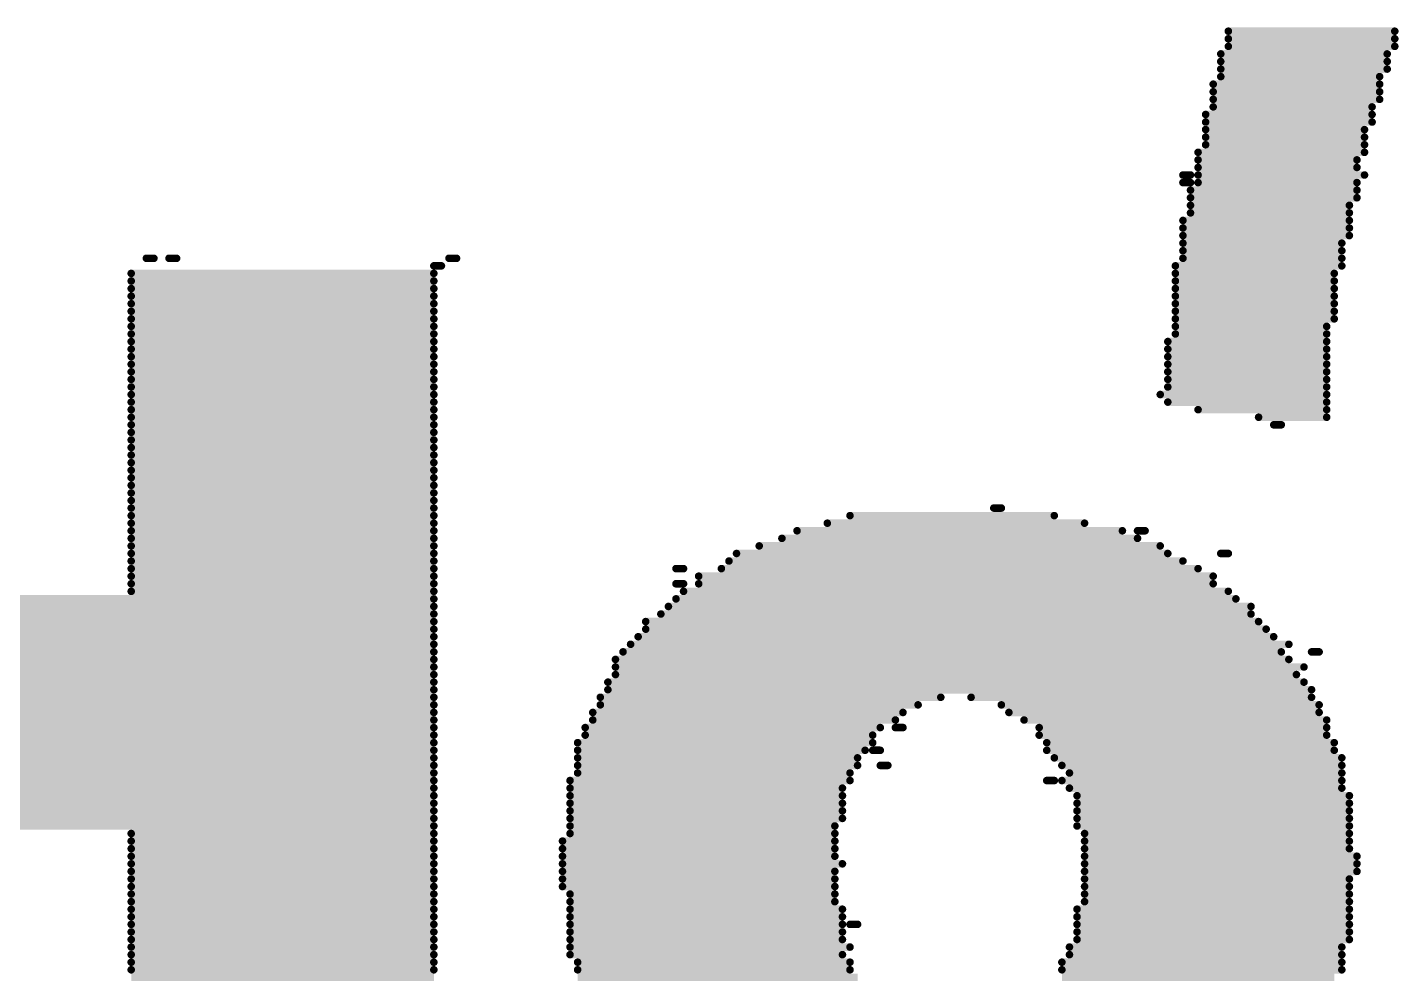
# Model space of a CAD drawing. Header units: millimetres. Extents: x -8 to 110, y -24 to 86.
# Drawn here: x 10.864 to 15.467, y 52.826 to 56.001 of the extents above; entities that cross this region are included whole.
import ezdxf

# ---------------------------------------------------------------- set-up
doc = ezdxf.new("R2010")
doc.units = ezdxf.units.MM
doc.layers.add('BottomOverlay', color=54, linetype='Continuous')

msp = doc.modelspace()

# ---------------------------------------------------------------- linework, layer by layer
at = {"layer": 'BottomOverlay', "const_width": 0.0254}
for points in [[(14.8958, 55.988), (15.4546, 55.988)], [(14.8958, 55.9626), (15.4546, 55.9626)], [(14.8958, 55.9372), (15.4546, 55.9372)], [(14.8704, 55.9118), (15.4292, 55.9118)], [(14.8704, 55.8864), (15.4292, 55.8864)], [(14.8704, 55.861), (15.4292, 55.861)], [(14.8704, 55.8356), (15.4038, 55.8356)], [(14.845, 55.8102), (15.4038, 55.8102)], [(14.845, 55.7848), (15.4038, 55.7848)], [(14.845, 55.7594), (15.4038, 55.7594)], [(14.845, 55.734), (15.3784, 55.734)], [(14.8196, 55.7086), (15.3784, 55.7086)], [(14.8196, 55.6832), (15.3784, 55.6832)], [(14.8196, 55.6578), (15.353, 55.6578)], [(14.8196, 55.6324), (15.353, 55.6324)], [(14.8196, 55.607), (15.353, 55.607)], [(14.7942, 55.5816), (15.353, 55.5816)], [(14.7942, 55.5562), (15.3276, 55.5562)], [(14.7434, 55.5054), (14.7688, 55.5054)], [(14.7942, 55.5308), (15.3276, 55.5308)], [(14.7942, 55.5054), (15.353, 55.5054)], [(14.7434, 55.48), (14.7688, 55.48)], [(14.7688, 55.4546), (15.3276, 55.4546)], [(14.7942, 55.48), (15.3276, 55.48)], [(14.7688, 55.4292), (15.3276, 55.4292)], [(14.7688, 55.4038), (15.3022, 55.4038)], [(14.7688, 55.3784), (15.3022, 55.3784)], [(14.7434, 55.353), (15.3022, 55.353)], [(14.7434, 55.3276), (15.3022, 55.3276)], [(14.7434, 55.3022), (15.3022, 55.3022)], [(14.7434, 55.2768), (15.2768, 55.2768)], [(11.2636, 55.226), (11.289, 55.226)], [(11.3398, 55.226), (11.3652, 55.226)], [(12.2796, 55.226), (12.305, 55.226)], [(14.7434, 55.2514), (15.2768, 55.2514)], [(14.7434, 55.226), (15.2768, 55.226)], [(12.2288, 55.2006), (12.2542, 55.2006)], [(14.718, 55.2006), (15.2768, 55.2006)], [(11.2128, 55.1752), (12.2288, 55.1752)], [(11.2128, 55.1498), (12.2288, 55.1498)], [(14.718, 55.1752), (15.2514, 55.1752)], [(14.718, 55.1498), (15.2514, 55.1498)], [(11.2128, 55.1244), (12.2288, 55.1244)], [(11.2128, 55.099), (12.2288, 55.099)], [(14.718, 55.1244), (15.2514, 55.1244)], [(14.718, 55.099), (15.2514, 55.099)], [(11.2128, 55.0736), (12.2288, 55.0736)], [(11.2128, 55.0482), (12.2288, 55.0482)], [(14.718, 55.0736), (15.2514, 55.0736)], [(14.718, 55.0482), (15.2514, 55.0482)], [(11.2128, 55.0228), (12.2288, 55.0228)], [(11.2128, 54.9974), (12.2288, 54.9974)], [(14.718, 55.0228), (15.2514, 55.0228)], [(14.718, 54.9974), (15.226, 54.9974)], [(11.2128, 54.972), (12.2288, 54.972)], [(11.2128, 54.9466), (12.2288, 54.9466)], [(14.6926, 54.9466), (15.226, 54.9466)], [(14.718, 54.972), (15.226, 54.972)], [(11.2128, 54.9212), (12.2288, 54.9212)], [(14.6926, 54.9212), (15.226, 54.9212)], [(11.2128, 54.8958), (12.2288, 54.8958)], [(11.2128, 54.8704), (12.2288, 54.8704)], [(14.6926, 54.8958), (15.226, 54.8958)], [(14.6926, 54.8704), (15.226, 54.8704)], [(11.2128, 54.845), (12.2288, 54.845)], [(11.2128, 54.8196), (12.2288, 54.8196)], [(14.6926, 54.845), (15.226, 54.845)], [(14.6926, 54.8196), (15.226, 54.8196)], [(11.2128, 54.7942), (12.2288, 54.7942)], [(11.2128, 54.7688), (12.2288, 54.7688)], [(14.6672, 54.7688), (15.226, 54.7688)], [(14.6926, 54.7942), (15.226, 54.7942)], [(11.2128, 54.7434), (12.2288, 54.7434)], [(11.2128, 54.718), (12.2288, 54.718)], [(14.6926, 54.7434), (15.226, 54.7434)], [(14.7942, 54.718), (15.226, 54.718)], [(11.2128, 54.6926), (12.2288, 54.6926)], [(14.9974, 54.6926), (15.226, 54.6926)], [(11.2128, 54.6672), (12.2288, 54.6672)], [(11.2128, 54.6418), (12.2288, 54.6418)], [(15.0482, 54.6672), (15.0736, 54.6672)], [(11.2128, 54.6164), (12.2288, 54.6164)], [(11.2128, 54.591), (12.2288, 54.591)], [(11.2128, 54.5656), (12.2288, 54.5656)], [(11.2128, 54.5402), (12.2288, 54.5402)], [(11.2128, 54.5148), (12.2288, 54.5148)], [(11.2128, 54.4894), (12.2288, 54.4894)], [(11.2128, 54.464), (12.2288, 54.464)], [(11.2128, 54.4386), (12.2288, 54.4386)], [(11.2128, 54.4132), (12.2288, 54.4132)], [(11.2128, 54.3878), (12.2288, 54.3878)], [(11.2128, 54.3624), (12.2288, 54.3624)], [(13.6258, 54.3624), (14.3116, 54.3624)], [(14.1084, 54.3878), (14.1338, 54.3878)], [(11.2128, 54.337), (12.2288, 54.337)], [(11.2128, 54.3116), (12.2288, 54.3116)], [(13.448, 54.3116), (14.5402, 54.3116)], [(13.5496, 54.337), (14.4132, 54.337)], [(14.591, 54.3116), (14.6164, 54.3116)], [(11.2128, 54.2862), (12.2288, 54.2862)], [(11.2128, 54.2608), (12.2288, 54.2608)], [(13.321, 54.2608), (14.6672, 54.2608)], [(13.3972, 54.2862), (14.591, 54.2862)], [(11.2128, 54.2354), (12.2288, 54.2354)], [(11.2128, 54.21), (12.2288, 54.21)], [(13.2194, 54.21), (14.7434, 54.21)], [(13.2448, 54.2354), (14.6926, 54.2354)], [(14.8704, 54.2354), (14.8958, 54.2354)], [(11.2128, 54.1846), (12.2288, 54.1846)], [(13.0416, 54.1846), (13.067, 54.1846)], [(13.194, 54.1846), (14.7942, 54.1846)], [(11.2128, 54.1592), (12.2288, 54.1592)], [(11.2128, 54.1338), (12.2288, 54.1338)], [(13.0416, 54.1338), (13.067, 54.1338)], [(13.1178, 54.1592), (14.845, 54.1592)], [(13.1178, 54.1338), (14.845, 54.1338)], [(9.1808, 54.083), (12.2288, 54.083)], [(11.2128, 54.1084), (12.2288, 54.1084)], [(13.0416, 54.083), (14.9212, 54.083)], [(13.067, 54.1084), (14.8958, 54.1084)], [(9.1808, 54.0576), (12.2288, 54.0576)], [(9.1808, 54.0322), (12.2288, 54.0322)], [(12.9908, 54.0322), (14.972, 54.0322)], [(13.0162, 54.0576), (14.972, 54.0576)], [(9.1808, 54.0068), (12.2288, 54.0068)], [(9.1808, 53.9814), (12.2288, 53.9814)], [(12.94, 54.0068), (14.9974, 54.0068)], [(12.94, 53.9814), (15.0228, 53.9814)], [(9.1808, 53.956), (12.2288, 53.956)], [(12.9146, 53.956), (15.0482, 53.956)], [(9.1808, 53.9306), (12.2288, 53.9306)], [(9.1808, 53.9052), (12.2288, 53.9052)], [(12.8638, 53.9052), (15.0736, 53.9052)], [(12.8892, 53.9306), (15.099, 53.9306)], [(15.1752, 53.9052), (15.2006, 53.9052)], [(9.1808, 53.8798), (12.2288, 53.8798)], [(9.1808, 53.8544), (12.2288, 53.8544)], [(12.8384, 53.8798), (15.099, 53.8798)], [(12.8384, 53.8544), (15.1498, 53.8544)], [(9.1808, 53.829), (12.2288, 53.829)], [(9.1808, 53.8036), (12.2288, 53.8036)], [(12.813, 53.8036), (15.1498, 53.8036)], [(12.8384, 53.829), (15.1244, 53.829)], [(9.1808, 53.7782), (12.2288, 53.7782)], [(9.1808, 53.7528), (12.2288, 53.7528)], [(12.7876, 53.7528), (13.9306, 53.7528)], [(12.813, 53.7782), (15.1752, 53.7782)], [(14.0322, 53.7528), (15.1752, 53.7528)], [(9.1808, 53.7274), (12.2288, 53.7274)], [(12.7876, 53.7274), (13.8544, 53.7274)], [(14.1338, 53.7274), (15.2006, 53.7274)], [(9.1808, 53.702), (12.2288, 53.702)], [(9.1808, 53.6766), (12.2288, 53.6766)], [(12.7622, 53.702), (13.8036, 53.702)], [(12.7622, 53.6766), (13.7782, 53.6766)], [(14.1592, 53.702), (15.2006, 53.702)], [(14.21, 53.6766), (15.226, 53.6766)], [(9.1808, 53.6512), (12.2288, 53.6512)], [(9.1808, 53.6258), (12.2288, 53.6258)], [(12.7368, 53.6512), (13.7274, 53.6512)], [(12.7368, 53.6258), (13.702, 53.6258)], [(13.7782, 53.6512), (13.8036, 53.6512)], [(14.2608, 53.6512), (15.226, 53.6512)], [(14.2608, 53.6258), (15.226, 53.6258)], [(9.1808, 53.6004), (12.2288, 53.6004)], [(9.1808, 53.575), (12.2288, 53.575)], [(12.7114, 53.6004), (13.702, 53.6004)], [(12.7114, 53.575), (13.6766, 53.575)], [(13.702, 53.575), (13.7274, 53.575)], [(14.2862, 53.6004), (15.2514, 53.6004)], [(14.2862, 53.575), (15.2514, 53.575)], [(9.1808, 53.5496), (12.2288, 53.5496)], [(9.1808, 53.5242), (12.2288, 53.5242)], [(12.7114, 53.5496), (13.6512, 53.5496)], [(12.7114, 53.5242), (13.6512, 53.5242)], [(13.7274, 53.5242), (13.7528, 53.5242)], [(14.3116, 53.5496), (15.2768, 53.5496)], [(14.337, 53.5242), (15.2768, 53.5242)], [(9.1808, 53.4988), (12.2288, 53.4988)], [(9.1808, 53.4734), (12.2288, 53.4734)], [(12.686, 53.4734), (13.6258, 53.4734)], [(12.7114, 53.4988), (13.6258, 53.4988)], [(14.2862, 53.4734), (14.3116, 53.4734)], [(14.337, 53.4734), (15.2768, 53.4734)], [(14.3624, 53.4988), (15.2768, 53.4988)], [(9.1808, 53.448), (12.2288, 53.448)], [(12.686, 53.448), (13.6004, 53.448)], [(14.3624, 53.448), (15.2768, 53.448)], [(9.1808, 53.4226), (12.2288, 53.4226)], [(9.1808, 53.3972), (12.2288, 53.3972)], [(12.686, 53.4226), (13.6004, 53.4226)], [(12.686, 53.3972), (13.6004, 53.3972)], [(14.3878, 53.4226), (15.3022, 53.4226)], [(14.3878, 53.3972), (15.3022, 53.3972)], [(9.1808, 53.3718), (12.2288, 53.3718)], [(9.1808, 53.3464), (12.2288, 53.3464)], [(12.686, 53.3718), (13.6004, 53.3718)], [(12.686, 53.3464), (13.6004, 53.3464)], [(14.3878, 53.3718), (15.3022, 53.3718)], [(14.3878, 53.3464), (15.3022, 53.3464)], [(9.1808, 53.321), (12.2288, 53.321)], [(11.2128, 53.2956), (12.2288, 53.2956)], [(12.686, 53.321), (13.575, 53.321)], [(12.686, 53.2956), (13.575, 53.2956)], [(14.3878, 53.321), (15.3022, 53.321)], [(14.4132, 53.2956), (15.3022, 53.2956)], [(11.2128, 53.2702), (12.2288, 53.2702)], [(11.2128, 53.2448), (12.2288, 53.2448)], [(12.6606, 53.2702), (13.575, 53.2702)], [(12.6606, 53.2448), (13.575, 53.2448)], [(14.4132, 53.2702), (15.3022, 53.2702)], [(14.4132, 53.2448), (15.3022, 53.2448)], [(11.2128, 53.2194), (12.2288, 53.2194)], [(12.6606, 53.2194), (13.575, 53.2194)], [(14.4132, 53.2194), (15.3276, 53.2194)], [(11.2128, 53.194), (12.2288, 53.194)], [(11.2128, 53.1686), (12.2288, 53.1686)], [(12.6606, 53.194), (13.6004, 53.194)], [(12.6606, 53.1686), (13.575, 53.1686)], [(14.4132, 53.194), (15.3276, 53.194)], [(14.4132, 53.1686), (15.3276, 53.1686)], [(11.2128, 53.1432), (12.2288, 53.1432)], [(11.2128, 53.1178), (12.2288, 53.1178)], [(12.6606, 53.1432), (13.575, 53.1432)], [(12.6606, 53.1178), (13.575, 53.1178)], [(14.4132, 53.1432), (15.3022, 53.1432)], [(14.4132, 53.1178), (15.3022, 53.1178)], [(11.2128, 53.0924), (12.2288, 53.0924)], [(11.2128, 53.067), (12.2288, 53.067)], [(12.686, 53.0924), (13.575, 53.0924)], [(12.686, 53.067), (13.575, 53.067)], [(14.4132, 53.0924), (15.3022, 53.0924)], [(14.4132, 53.067), (15.3022, 53.067)], [(11.2128, 53.0416), (12.2288, 53.0416)], [(11.2128, 53.0162), (12.2288, 53.0162)], [(12.686, 53.0416), (13.6004, 53.0416)], [(12.686, 53.0162), (13.6004, 53.0162)], [(14.3878, 53.0416), (15.3022, 53.0416)], [(14.3878, 53.0162), (15.3022, 53.0162)], [(11.2128, 52.9908), (12.2288, 52.9908)], [(12.686, 52.9908), (13.6004, 52.9908)], [(13.6258, 52.9908), (13.6512, 52.9908)], [(14.3878, 52.9908), (15.3022, 52.9908)], [(11.2128, 52.9654), (12.2288, 52.9654)], [(11.2128, 52.94), (12.2288, 52.94)], [(12.686, 52.9654), (13.6004, 52.9654)], [(12.686, 52.94), (13.6004, 52.94)], [(14.3878, 52.9654), (15.3022, 52.9654)], [(14.3878, 52.94), (15.3022, 52.94)], [(11.2128, 52.9146), (12.2288, 52.9146)], [(11.2128, 52.8892), (12.2288, 52.8892)], [(12.686, 52.9146), (13.6258, 52.9146)], [(12.686, 52.8892), (13.6004, 52.8892)], [(14.3624, 52.9146), (15.2768, 52.9146)], [(14.3624, 52.8892), (15.2768, 52.8892)], [(11.2128, 52.8638), (12.2288, 52.8638)], [(11.2128, 52.8384), (12.2288, 52.8384)], [(12.7114, 52.8638), (13.6258, 52.8638)], [(12.7114, 52.8384), (13.6258, 52.8384)], [(14.337, 52.8638), (15.2768, 52.8638)], [(14.337, 52.8384), (15.2768, 52.8384)], [(11.2128, 52.813), (12.2288, 52.813)], [(12.7114, 52.813), (13.6512, 52.813)], [(14.337, 52.813), (15.2514, 52.813)]]:
    msp.add_lwpolyline(points, dxfattribs=at)
at = {"layer": 'BottomOverlay', "const_width": 0.0127}
for points in [[(14.8895, 55.988, 1), (14.9022, 55.988, 1)], [(14.8895, 55.9626, 1), (14.9022, 55.9626, 1)], [(15.4483, 55.988, 1), (15.461, 55.988, 1)], [(15.4483, 55.9626, 1), (15.461, 55.9626, 1)], [(14.8895, 55.9372, 1), (14.9022, 55.9372, 1)], [(15.4483, 55.9372, 1), (15.461, 55.9372, 1)], [(14.8641, 55.9118, 1), (14.8768, 55.9118, 1)], [(14.8641, 55.8864, 1), (14.8768, 55.8864, 1)], [(15.4229, 55.9118, 1), (15.4356, 55.9118, 1)], [(15.4229, 55.8864, 1), (15.4356, 55.8864, 1)], [(14.8641, 55.861, 1), (14.8768, 55.861, 1)], [(14.8641, 55.8356, 1), (14.8768, 55.8356, 1)], [(15.3975, 55.8356, 1), (15.4102, 55.8356, 1)], [(15.4229, 55.861, 1), (15.4356, 55.861, 1)], [(14.8387, 55.8102, 1), (14.8514, 55.8102, 1)], [(14.8387, 55.7848, 1), (14.8514, 55.7848, 1)], [(15.3975, 55.8102, 1), (15.4102, 55.8102, 1)], [(15.3975, 55.7848, 1), (15.4102, 55.7848, 1)], [(14.8387, 55.7594, 1), (14.8514, 55.7594, 1)], [(14.8387, 55.734, 1), (14.8514, 55.734, 1)], [(15.3721, 55.734, 1), (15.3848, 55.734, 1)], [(15.3975, 55.7594, 1), (15.4102, 55.7594, 1)], [(14.8133, 55.7086, 1), (14.826, 55.7086, 1)], [(14.8133, 55.6832, 1), (14.826, 55.6832, 1)], [(15.3721, 55.7086, 1), (15.3848, 55.7086, 1)], [(15.3721, 55.6832, 1), (15.3848, 55.6832, 1)], [(14.8133, 55.6578, 1), (14.826, 55.6578, 1)], [(15.3467, 55.6578, 1), (15.3594, 55.6578, 1)], [(14.8133, 55.6324, 1), (14.826, 55.6324, 1)], [(14.8133, 55.607, 1), (14.826, 55.607, 1)], [(15.3467, 55.6324, 1), (15.3594, 55.6324, 1)], [(15.3467, 55.607, 1), (15.3594, 55.607, 1)], [(14.7879, 55.5816, 1), (14.8006, 55.5816, 1)], [(14.7879, 55.5562, 1), (14.8006, 55.5562, 1)], [(15.3213, 55.5562, 1), (15.334, 55.5562, 1)], [(15.3467, 55.5816, 1), (15.3594, 55.5816, 1)], [(14.7371, 55.5054, 1), (14.7498, 55.5054, 1)], [(14.7625, 55.5054, 1), (14.7752, 55.5054, 1)], [(14.7879, 55.5308, 1), (14.8006, 55.5308, 1)], [(14.7879, 55.5054, 1), (14.8006, 55.5054, 1)], [(15.3213, 55.5308, 1), (15.334, 55.5308, 1)], [(15.3467, 55.5054, 1), (15.3594, 55.5054, 1)], [(14.7371, 55.48, 1), (14.7498, 55.48, 1)], [(14.7625, 55.48, 1), (14.7752, 55.48, 1)], [(14.7625, 55.4546, 1), (14.7752, 55.4546, 1)], [(14.7879, 55.48, 1), (14.8006, 55.48, 1)], [(15.3213, 55.48, 1), (15.334, 55.48, 1)], [(15.3213, 55.4546, 1), (15.334, 55.4546, 1)], [(14.7625, 55.4292, 1), (14.7752, 55.4292, 1)], [(15.3213, 55.4292, 1), (15.334, 55.4292, 1)], [(14.7625, 55.4038, 1), (14.7752, 55.4038, 1)], [(14.7625, 55.3784, 1), (14.7752, 55.3784, 1)], [(15.2959, 55.4038, 1), (15.3086, 55.4038, 1)], [(15.2959, 55.3784, 1), (15.3086, 55.3784, 1)], [(14.7371, 55.353, 1), (14.7498, 55.353, 1)], [(14.7371, 55.3276, 1), (14.7498, 55.3276, 1)], [(15.2959, 55.353, 1), (15.3086, 55.353, 1)], [(15.2959, 55.3276, 1), (15.3086, 55.3276, 1)], [(14.7371, 55.3022, 1), (14.7498, 55.3022, 1)], [(14.7371, 55.2768, 1), (14.7498, 55.2768, 1)], [(15.2705, 55.2768, 1), (15.2832, 55.2768, 1)], [(15.2959, 55.3022, 1), (15.3086, 55.3022, 1)], [(11.2573, 55.226, 1), (11.27, 55.226, 1)], [(11.2827, 55.226, 1), (11.2954, 55.226, 1)], [(11.3335, 55.226, 1), (11.3462, 55.226, 1)], [(11.3589, 55.226, 1), (11.3716, 55.226, 1)], [(12.2733, 55.226, 1), (12.286, 55.226, 1)], [(12.2987, 55.226, 1), (12.3114, 55.226, 1)], [(14.7371, 55.2514, 1), (14.7498, 55.2514, 1)], [(14.7371, 55.226, 1), (14.7498, 55.226, 1)], [(15.2705, 55.2514, 1), (15.2832, 55.2514, 1)], [(15.2705, 55.226, 1), (15.2832, 55.226, 1)], [(12.2225, 55.2006, 1), (12.2352, 55.2006, 1)], [(12.2479, 55.2006, 1), (12.2606, 55.2006, 1)], [(14.7117, 55.2006, 1), (14.7244, 55.2006, 1)], [(15.2705, 55.2006, 1), (15.2832, 55.2006, 1)], [(11.2065, 55.1752, 1), (11.2192, 55.1752, 1)], [(11.2065, 55.1498, 1), (11.2192, 55.1498, 1)], [(12.2225, 55.1752, 1), (12.2352, 55.1752, 1)], [(12.2225, 55.1498, 1), (12.2352, 55.1498, 1)], [(14.7117, 55.1752, 1), (14.7244, 55.1752, 1)], [(14.7117, 55.1498, 1), (14.7244, 55.1498, 1)], [(15.2451, 55.1752, 1), (15.2578, 55.1752, 1)], [(15.2451, 55.1498, 1), (15.2578, 55.1498, 1)], [(11.2065, 55.1244, 1), (11.2192, 55.1244, 1)], [(11.2065, 55.099, 1), (11.2192, 55.099, 1)], [(12.2225, 55.1244, 1), (12.2352, 55.1244, 1)], [(12.2225, 55.099, 1), (12.2352, 55.099, 1)], [(14.7117, 55.1244, 1), (14.7244, 55.1244, 1)], [(14.7117, 55.099, 1), (14.7244, 55.099, 1)], [(15.2451, 55.1244, 1), (15.2578, 55.1244, 1)], [(15.2451, 55.099, 1), (15.2578, 55.099, 1)], [(11.2065, 55.0736, 1), (11.2192, 55.0736, 1)], [(11.2065, 55.0482, 1), (11.2192, 55.0482, 1)], [(12.2225, 55.0736, 1), (12.2352, 55.0736, 1)], [(12.2225, 55.0482, 1), (12.2352, 55.0482, 1)], [(14.7117, 55.0736, 1), (14.7244, 55.0736, 1)], [(14.7117, 55.0482, 1), (14.7244, 55.0482, 1)], [(15.2451, 55.0736, 1), (15.2578, 55.0736, 1)], [(15.2451, 55.0482, 1), (15.2578, 55.0482, 1)], [(11.2065, 55.0228, 1), (11.2192, 55.0228, 1)], [(11.2065, 54.9974, 1), (11.2192, 54.9974, 1)], [(12.2225, 55.0228, 1), (12.2352, 55.0228, 1)], [(12.2225, 54.9974, 1), (12.2352, 54.9974, 1)], [(14.7117, 55.0228, 1), (14.7244, 55.0228, 1)], [(14.7117, 54.9974, 1), (14.7244, 54.9974, 1)], [(15.2197, 54.9974, 1), (15.2324, 54.9974, 1)], [(15.2451, 55.0228, 1), (15.2578, 55.0228, 1)], [(11.2065, 54.972, 1), (11.2192, 54.972, 1)], [(11.2065, 54.9466, 1), (11.2192, 54.9466, 1)], [(12.2225, 54.972, 1), (12.2352, 54.972, 1)], [(12.2225, 54.9466, 1), (12.2352, 54.9466, 1)], [(14.6863, 54.9466, 1), (14.699, 54.9466, 1)], [(14.7117, 54.972, 1), (14.7244, 54.972, 1)], [(15.2197, 54.972, 1), (15.2324, 54.972, 1)], [(15.2197, 54.9466, 1), (15.2324, 54.9466, 1)], [(11.2065, 54.9212, 1), (11.2192, 54.9212, 1)], [(12.2225, 54.9212, 1), (12.2352, 54.9212, 1)], [(14.6863, 54.9212, 1), (14.699, 54.9212, 1)], [(15.2197, 54.9212, 1), (15.2324, 54.9212, 1)], [(11.2065, 54.8958, 1), (11.2192, 54.8958, 1)], [(11.2065, 54.8704, 1), (11.2192, 54.8704, 1)], [(12.2225, 54.8958, 1), (12.2352, 54.8958, 1)], [(12.2225, 54.8704, 1), (12.2352, 54.8704, 1)], [(14.6863, 54.8958, 1), (14.699, 54.8958, 1)], [(14.6863, 54.8704, 1), (14.699, 54.8704, 1)], [(15.2197, 54.8958, 1), (15.2324, 54.8958, 1)], [(15.2197, 54.8704, 1), (15.2324, 54.8704, 1)], [(11.2065, 54.845, 1), (11.2192, 54.845, 1)], [(11.2065, 54.8196, 1), (11.2192, 54.8196, 1)], [(12.2225, 54.845, 1), (12.2352, 54.845, 1)], [(12.2225, 54.8196, 1), (12.2352, 54.8196, 1)], [(14.6863, 54.845, 1), (14.699, 54.845, 1)], [(14.6863, 54.8196, 1), (14.699, 54.8196, 1)], [(15.2197, 54.845, 1), (15.2324, 54.845, 1)], [(15.2197, 54.8196, 1), (15.2324, 54.8196, 1)], [(11.2065, 54.7942, 1), (11.2192, 54.7942, 1)], [(11.2065, 54.7688, 1), (11.2192, 54.7688, 1)], [(12.2225, 54.7942, 1), (12.2352, 54.7942, 1)], [(12.2225, 54.7688, 1), (12.2352, 54.7688, 1)], [(14.6609, 54.7688, 1), (14.6736, 54.7688, 1)], [(14.6863, 54.7942, 1), (14.699, 54.7942, 1)], [(15.2197, 54.7942, 1), (15.2324, 54.7942, 1)], [(15.2197, 54.7688, 1), (15.2324, 54.7688, 1)], [(11.2065, 54.7434, 1), (11.2192, 54.7434, 1)], [(11.2065, 54.718, 1), (11.2192, 54.718, 1)], [(12.2225, 54.7434, 1), (12.2352, 54.7434, 1)], [(12.2225, 54.718, 1), (12.2352, 54.718, 1)], [(14.6863, 54.7434, 1), (14.699, 54.7434, 1)], [(14.7879, 54.718, 1), (14.8006, 54.718, 1)], [(15.2197, 54.7434, 1), (15.2324, 54.7434, 1)], [(15.2197, 54.718, 1), (15.2324, 54.718, 1)], [(11.2065, 54.6926, 1), (11.2192, 54.6926, 1)], [(12.2225, 54.6926, 1), (12.2352, 54.6926, 1)], [(14.9911, 54.6926, 1), (15.0038, 54.6926, 1)], [(15.2197, 54.6926, 1), (15.2324, 54.6926, 1)], [(11.2065, 54.6672, 1), (11.2192, 54.6672, 1)], [(11.2065, 54.6418, 1), (11.2192, 54.6418, 1)], [(12.2225, 54.6672, 1), (12.2352, 54.6672, 1)], [(12.2225, 54.6418, 1), (12.2352, 54.6418, 1)], [(15.0419, 54.6672, 1), (15.0546, 54.6672, 1)], [(15.0673, 54.6672, 1), (15.08, 54.6672, 1)], [(11.2065, 54.6164, 1), (11.2192, 54.6164, 1)], [(11.2065, 54.591, 1), (11.2192, 54.591, 1)], [(12.2225, 54.6164, 1), (12.2352, 54.6164, 1)], [(12.2225, 54.591, 1), (12.2352, 54.591, 1)], [(11.2065, 54.5656, 1), (11.2192, 54.5656, 1)], [(11.2065, 54.5402, 1), (11.2192, 54.5402, 1)], [(12.2225, 54.5656, 1), (12.2352, 54.5656, 1)], [(12.2225, 54.5402, 1), (12.2352, 54.5402, 1)], [(11.2065, 54.5148, 1), (11.2192, 54.5148, 1)], [(11.2065, 54.4894, 1), (11.2192, 54.4894, 1)], [(12.2225, 54.5148, 1), (12.2352, 54.5148, 1)], [(12.2225, 54.4894, 1), (12.2352, 54.4894, 1)], [(11.2065, 54.464, 1), (11.2192, 54.464, 1)], [(12.2225, 54.464, 1), (12.2352, 54.464, 1)], [(11.2065, 54.4386, 1), (11.2192, 54.4386, 1)], [(11.2065, 54.4132, 1), (11.2192, 54.4132, 1)], [(12.2225, 54.4386, 1), (12.2352, 54.4386, 1)], [(12.2225, 54.4132, 1), (12.2352, 54.4132, 1)], [(11.2065, 54.3878, 1), (11.2192, 54.3878, 1)], [(11.2065, 54.3624, 1), (11.2192, 54.3624, 1)], [(12.2225, 54.3878, 1), (12.2352, 54.3878, 1)], [(12.2225, 54.3624, 1), (12.2352, 54.3624, 1)], [(13.6195, 54.3624, 1), (13.6322, 54.3624, 1)], [(14.1021, 54.3878, 1), (14.1148, 54.3878, 1)], [(14.1275, 54.3878, 1), (14.1402, 54.3878, 1)], [(14.3053, 54.3624, 1), (14.318, 54.3624, 1)], [(11.2065, 54.337, 1), (11.2192, 54.337, 1)], [(11.2065, 54.3116, 1), (11.2192, 54.3116, 1)], [(12.2225, 54.337, 1), (12.2352, 54.337, 1)], [(12.2225, 54.3116, 1), (12.2352, 54.3116, 1)], [(13.4417, 54.3116, 1), (13.4544, 54.3116, 1)], [(13.5433, 54.337, 1), (13.556, 54.337, 1)], [(14.4069, 54.337, 1), (14.4196, 54.337, 1)], [(14.5339, 54.3116, 1), (14.5466, 54.3116, 1)], [(14.5847, 54.3116, 1), (14.5974, 54.3116, 1)], [(14.6101, 54.3116, 1), (14.6228, 54.3116, 1)], [(11.2065, 54.2862, 1), (11.2192, 54.2862, 1)], [(11.2065, 54.2608, 1), (11.2192, 54.2608, 1)], [(12.2225, 54.2862, 1), (12.2352, 54.2862, 1)], [(12.2225, 54.2608, 1), (12.2352, 54.2608, 1)], [(13.3147, 54.2608, 1), (13.3274, 54.2608, 1)], [(13.3909, 54.2862, 1), (13.4036, 54.2862, 1)], [(14.5847, 54.2862, 1), (14.5974, 54.2862, 1)], [(14.6609, 54.2608, 1), (14.6736, 54.2608, 1)], [(11.2065, 54.2354, 1), (11.2192, 54.2354, 1)], [(11.2065, 54.21, 1), (11.2192, 54.21, 1)], [(12.2225, 54.2354, 1), (12.2352, 54.2354, 1)], [(12.2225, 54.21, 1), (12.2352, 54.21, 1)], [(13.2131, 54.21, 1), (13.2258, 54.21, 1)], [(13.2385, 54.2354, 1), (13.2512, 54.2354, 1)], [(14.6863, 54.2354, 1), (14.699, 54.2354, 1)], [(14.7371, 54.21, 1), (14.7498, 54.21, 1)], [(14.8641, 54.2354, 1), (14.8768, 54.2354, 1)], [(14.8895, 54.2354, 1), (14.9022, 54.2354, 1)], [(11.2065, 54.1846, 1), (11.2192, 54.1846, 1)], [(12.2225, 54.1846, 1), (12.2352, 54.1846, 1)], [(13.0353, 54.1846, 1), (13.048, 54.1846, 1)], [(13.0607, 54.1846, 1), (13.0734, 54.1846, 1)], [(13.1877, 54.1846, 1), (13.2004, 54.1846, 1)], [(14.7879, 54.1846, 1), (14.8006, 54.1846, 1)], [(11.2065, 54.1592, 1), (11.2192, 54.1592, 1)], [(11.2065, 54.1338, 1), (11.2192, 54.1338, 1)], [(12.2225, 54.1592, 1), (12.2352, 54.1592, 1)], [(12.2225, 54.1338, 1), (12.2352, 54.1338, 1)], [(13.0353, 54.1338, 1), (13.048, 54.1338, 1)], [(13.0607, 54.1338, 1), (13.0734, 54.1338, 1)], [(13.1115, 54.1592, 1), (13.1242, 54.1592, 1)], [(13.1115, 54.1338, 1), (13.1242, 54.1338, 1)], [(14.8387, 54.1592, 1), (14.8514, 54.1592, 1)], [(14.8387, 54.1338, 1), (14.8514, 54.1338, 1)], [(11.2065, 54.1084, 1), (11.2192, 54.1084, 1)], [(12.2225, 54.1084, 1), (12.2352, 54.1084, 1)], [(12.2225, 54.083, 1), (12.2352, 54.083, 1)], [(13.0353, 54.083, 1), (13.048, 54.083, 1)], [(13.0607, 54.1084, 1), (13.0734, 54.1084, 1)], [(14.8895, 54.1084, 1), (14.9022, 54.1084, 1)], [(14.9149, 54.083, 1), (14.9276, 54.083, 1)], [(12.2225, 54.0576, 1), (12.2352, 54.0576, 1)], [(12.2225, 54.0322, 1), (12.2352, 54.0322, 1)], [(12.9845, 54.0322, 1), (12.9972, 54.0322, 1)], [(13.0099, 54.0576, 1), (13.0226, 54.0576, 1)], [(14.9657, 54.0576, 1), (14.9784, 54.0576, 1)], [(14.9657, 54.0322, 1), (14.9784, 54.0322, 1)], [(12.2225, 54.0068, 1), (12.2352, 54.0068, 1)], [(12.2225, 53.9814, 1), (12.2352, 53.9814, 1)], [(12.9337, 54.0068, 1), (12.9464, 54.0068, 1)], [(12.9337, 53.9814, 1), (12.9464, 53.9814, 1)], [(14.9911, 54.0068, 1), (15.0038, 54.0068, 1)], [(15.0165, 53.9814, 1), (15.0292, 53.9814, 1)], [(12.2225, 53.956, 1), (12.2352, 53.956, 1)], [(12.9083, 53.956, 1), (12.921, 53.956, 1)], [(15.0419, 53.956, 1), (15.0546, 53.956, 1)], [(12.2225, 53.9306, 1), (12.2352, 53.9306, 1)], [(12.2225, 53.9052, 1), (12.2352, 53.9052, 1)], [(12.8575, 53.9052, 1), (12.8702, 53.9052, 1)], [(12.8829, 53.9306, 1), (12.8956, 53.9306, 1)], [(15.0673, 53.9052, 1), (15.08, 53.9052, 1)], [(15.0927, 53.9306, 1), (15.1054, 53.9306, 1)], [(15.1689, 53.9052, 1), (15.1816, 53.9052, 1)], [(15.1943, 53.9052, 1), (15.207, 53.9052, 1)], [(12.2225, 53.8798, 1), (12.2352, 53.8798, 1)], [(12.2225, 53.8544, 1), (12.2352, 53.8544, 1)], [(12.8321, 53.8798, 1), (12.8448, 53.8798, 1)], [(12.8321, 53.8544, 1), (12.8448, 53.8544, 1)], [(15.0927, 53.8798, 1), (15.1054, 53.8798, 1)], [(15.1435, 53.8544, 1), (15.1562, 53.8544, 1)], [(12.2225, 53.829, 1), (12.2352, 53.829, 1)], [(12.2225, 53.8036, 1), (12.2352, 53.8036, 1)], [(12.8067, 53.8036, 1), (12.8194, 53.8036, 1)], [(12.8321, 53.829, 1), (12.8448, 53.829, 1)], [(15.1181, 53.829, 1), (15.1308, 53.829, 1)], [(15.1435, 53.8036, 1), (15.1562, 53.8036, 1)], [(12.2225, 53.7782, 1), (12.2352, 53.7782, 1)], [(12.2225, 53.7528, 1), (12.2352, 53.7528, 1)], [(12.7813, 53.7528, 1), (12.794, 53.7528, 1)], [(12.8067, 53.7782, 1), (12.8194, 53.7782, 1)], [(13.9243, 53.7528, 1), (13.937, 53.7528, 1)], [(14.0259, 53.7528, 1), (14.0386, 53.7528, 1)], [(15.1689, 53.7782, 1), (15.1816, 53.7782, 1)], [(15.1689, 53.7528, 1), (15.1816, 53.7528, 1)], [(12.2225, 53.7274, 1), (12.2352, 53.7274, 1)], [(12.7813, 53.7274, 1), (12.794, 53.7274, 1)], [(13.8481, 53.7274, 1), (13.8608, 53.7274, 1)], [(14.1275, 53.7274, 1), (14.1402, 53.7274, 1)], [(15.1943, 53.7274, 1), (15.207, 53.7274, 1)], [(12.2225, 53.702, 1), (12.2352, 53.702, 1)], [(12.2225, 53.6766, 1), (12.2352, 53.6766, 1)], [(12.7559, 53.702, 1), (12.7686, 53.702, 1)], [(12.7559, 53.6766, 1), (12.7686, 53.6766, 1)], [(13.7719, 53.6766, 1), (13.7846, 53.6766, 1)], [(13.7973, 53.702, 1), (13.81, 53.702, 1)], [(14.1529, 53.702, 1), (14.1656, 53.702, 1)], [(14.2037, 53.6766, 1), (14.2164, 53.6766, 1)], [(15.1943, 53.702, 1), (15.207, 53.702, 1)], [(15.2197, 53.6766, 1), (15.2324, 53.6766, 1)], [(12.2225, 53.6512, 1), (12.2352, 53.6512, 1)], [(12.2225, 53.6258, 1), (12.2352, 53.6258, 1)], [(12.7305, 53.6512, 1), (12.7432, 53.6512, 1)], [(12.7305, 53.6258, 1), (12.7432, 53.6258, 1)], [(13.6957, 53.6258, 1), (13.7084, 53.6258, 1)], [(13.7211, 53.6512, 1), (13.7338, 53.6512, 1)], [(13.7719, 53.6512, 1), (13.7846, 53.6512, 1)], [(13.7973, 53.6512, 1), (13.81, 53.6512, 1)], [(14.2545, 53.6512, 1), (14.2672, 53.6512, 1)], [(14.2545, 53.6258, 1), (14.2672, 53.6258, 1)], [(15.2197, 53.6512, 1), (15.2324, 53.6512, 1)], [(15.2197, 53.6258, 1), (15.2324, 53.6258, 1)], [(12.2225, 53.6004, 1), (12.2352, 53.6004, 1)], [(12.2225, 53.575, 1), (12.2352, 53.575, 1)], [(12.7051, 53.6004, 1), (12.7178, 53.6004, 1)], [(12.7051, 53.575, 1), (12.7178, 53.575, 1)], [(13.6703, 53.575, 1), (13.683, 53.575, 1)], [(13.6957, 53.6004, 1), (13.7084, 53.6004, 1)], [(13.6957, 53.575, 1), (13.7084, 53.575, 1)], [(13.7211, 53.575, 1), (13.7338, 53.575, 1)], [(14.2799, 53.6004, 1), (14.2926, 53.6004, 1)], [(14.2799, 53.575, 1), (14.2926, 53.575, 1)], [(15.2451, 53.6004, 1), (15.2578, 53.6004, 1)], [(15.2451, 53.575, 1), (15.2578, 53.575, 1)], [(12.2225, 53.5496, 1), (12.2352, 53.5496, 1)], [(12.2225, 53.5242, 1), (12.2352, 53.5242, 1)], [(12.7051, 53.5496, 1), (12.7178, 53.5496, 1)], [(12.7051, 53.5242, 1), (12.7178, 53.5242, 1)], [(13.6449, 53.5496, 1), (13.6576, 53.5496, 1)], [(13.6449, 53.5242, 1), (13.6576, 53.5242, 1)], [(13.7211, 53.5242, 1), (13.7338, 53.5242, 1)], [(13.7465, 53.5242, 1), (13.7592, 53.5242, 1)], [(14.3053, 53.5496, 1), (14.318, 53.5496, 1)], [(14.3307, 53.5242, 1), (14.3434, 53.5242, 1)], [(15.2705, 53.5496, 1), (15.2832, 53.5496, 1)], [(15.2705, 53.5242, 1), (15.2832, 53.5242, 1)], [(12.2225, 53.4988, 1), (12.2352, 53.4988, 1)], [(12.2225, 53.4734, 1), (12.2352, 53.4734, 1)], [(12.6797, 53.4734, 1), (12.6924, 53.4734, 1)], [(12.7051, 53.4988, 1), (12.7178, 53.4988, 1)], [(13.6195, 53.4988, 1), (13.6322, 53.4988, 1)], [(13.6195, 53.4734, 1), (13.6322, 53.4734, 1)], [(14.2799, 53.4734, 1), (14.2926, 53.4734, 1)], [(14.3053, 53.4734, 1), (14.318, 53.4734, 1)], [(14.3307, 53.4734, 1), (14.3434, 53.4734, 1)], [(14.3561, 53.4988, 1), (14.3688, 53.4988, 1)], [(15.2705, 53.4988, 1), (15.2832, 53.4988, 1)], [(15.2705, 53.4734, 1), (15.2832, 53.4734, 1)], [(12.2225, 53.448, 1), (12.2352, 53.448, 1)], [(12.6797, 53.448, 1), (12.6924, 53.448, 1)], [(13.5941, 53.448, 1), (13.6068, 53.448, 1)], [(14.3561, 53.448, 1), (14.3688, 53.448, 1)], [(15.2705, 53.448, 1), (15.2832, 53.448, 1)], [(12.2225, 53.4226, 1), (12.2352, 53.4226, 1)], [(12.2225, 53.3972, 1), (12.2352, 53.3972, 1)], [(12.6797, 53.4226, 1), (12.6924, 53.4226, 1)], [(12.6797, 53.3972, 1), (12.6924, 53.3972, 1)], [(13.5941, 53.4226, 1), (13.6068, 53.4226, 1)], [(13.5941, 53.3972, 1), (13.6068, 53.3972, 1)], [(14.3815, 53.4226, 1), (14.3942, 53.4226, 1)], [(14.3815, 53.3972, 1), (14.3942, 53.3972, 1)], [(15.2959, 53.4226, 1), (15.3086, 53.4226, 1)], [(15.2959, 53.3972, 1), (15.3086, 53.3972, 1)], [(12.2225, 53.3718, 1), (12.2352, 53.3718, 1)], [(12.2225, 53.3464, 1), (12.2352, 53.3464, 1)], [(12.6797, 53.3718, 1), (12.6924, 53.3718, 1)], [(12.6797, 53.3464, 1), (12.6924, 53.3464, 1)], [(13.5941, 53.3718, 1), (13.6068, 53.3718, 1)], [(13.5941, 53.3464, 1), (13.6068, 53.3464, 1)], [(14.3815, 53.3718, 1), (14.3942, 53.3718, 1)], [(14.3815, 53.3464, 1), (14.3942, 53.3464, 1)], [(15.2959, 53.3718, 1), (15.3086, 53.3718, 1)], [(15.2959, 53.3464, 1), (15.3086, 53.3464, 1)], [(11.2065, 53.2956, 1), (11.2192, 53.2956, 1)], [(12.2225, 53.321, 1), (12.2352, 53.321, 1)], [(12.2225, 53.2956, 1), (12.2352, 53.2956, 1)], [(12.6797, 53.321, 1), (12.6924, 53.321, 1)], [(12.6797, 53.2956, 1), (12.6924, 53.2956, 1)], [(13.5687, 53.321, 1), (13.5814, 53.321, 1)], [(13.5687, 53.2956, 1), (13.5814, 53.2956, 1)], [(14.3815, 53.321, 1), (14.3942, 53.321, 1)], [(14.4069, 53.2956, 1), (14.4196, 53.2956, 1)], [(15.2959, 53.321, 1), (15.3086, 53.321, 1)], [(15.2959, 53.2956, 1), (15.3086, 53.2956, 1)], [(11.2065, 53.2702, 1), (11.2192, 53.2702, 1)], [(11.2065, 53.2448, 1), (11.2192, 53.2448, 1)], [(12.2225, 53.2702, 1), (12.2352, 53.2702, 1)], [(12.2225, 53.2448, 1), (12.2352, 53.2448, 1)], [(12.6543, 53.2702, 1), (12.667, 53.2702, 1)], [(12.6543, 53.2448, 1), (12.667, 53.2448, 1)], [(13.5687, 53.2702, 1), (13.5814, 53.2702, 1)], [(13.5687, 53.2448, 1), (13.5814, 53.2448, 1)], [(14.4069, 53.2702, 1), (14.4196, 53.2702, 1)], [(14.4069, 53.2448, 1), (14.4196, 53.2448, 1)], [(15.2959, 53.2702, 1), (15.3086, 53.2702, 1)], [(15.2959, 53.2448, 1), (15.3086, 53.2448, 1)], [(11.2065, 53.2194, 1), (11.2192, 53.2194, 1)], [(12.2225, 53.2194, 1), (12.2352, 53.2194, 1)], [(12.6543, 53.2194, 1), (12.667, 53.2194, 1)], [(13.5687, 53.2194, 1), (13.5814, 53.2194, 1)], [(14.4069, 53.2194, 1), (14.4196, 53.2194, 1)], [(15.3213, 53.2194, 1), (15.334, 53.2194, 1)], [(11.2065, 53.194, 1), (11.2192, 53.194, 1)], [(11.2065, 53.1686, 1), (11.2192, 53.1686, 1)], [(12.2225, 53.194, 1), (12.2352, 53.194, 1)], [(12.2225, 53.1686, 1), (12.2352, 53.1686, 1)], [(12.6543, 53.194, 1), (12.667, 53.194, 1)], [(12.6543, 53.1686, 1), (12.667, 53.1686, 1)], [(13.5687, 53.1686, 1), (13.5814, 53.1686, 1)], [(13.5941, 53.194, 1), (13.6068, 53.194, 1)], [(14.4069, 53.194, 1), (14.4196, 53.194, 1)], [(14.4069, 53.1686, 1), (14.4196, 53.1686, 1)], [(15.3213, 53.194, 1), (15.334, 53.194, 1)], [(15.3213, 53.1686, 1), (15.334, 53.1686, 1)], [(11.2065, 53.1432, 1), (11.2192, 53.1432, 1)], [(11.2065, 53.1178, 1), (11.2192, 53.1178, 1)], [(12.2225, 53.1432, 1), (12.2352, 53.1432, 1)], [(12.2225, 53.1178, 1), (12.2352, 53.1178, 1)], [(12.6543, 53.1432, 1), (12.667, 53.1432, 1)], [(12.6543, 53.1178, 1), (12.667, 53.1178, 1)], [(13.5687, 53.1432, 1), (13.5814, 53.1432, 1)], [(13.5687, 53.1178, 1), (13.5814, 53.1178, 1)], [(14.4069, 53.1432, 1), (14.4196, 53.1432, 1)], [(14.4069, 53.1178, 1), (14.4196, 53.1178, 1)], [(15.2959, 53.1432, 1), (15.3086, 53.1432, 1)], [(15.2959, 53.1178, 1), (15.3086, 53.1178, 1)], [(11.2065, 53.0924, 1), (11.2192, 53.0924, 1)], [(11.2065, 53.067, 1), (11.2192, 53.067, 1)], [(12.2225, 53.0924, 1), (12.2352, 53.0924, 1)], [(12.2225, 53.067, 1), (12.2352, 53.067, 1)], [(12.6797, 53.0924, 1), (12.6924, 53.0924, 1)], [(12.6797, 53.067, 1), (12.6924, 53.067, 1)], [(13.5687, 53.0924, 1), (13.5814, 53.0924, 1)], [(13.5687, 53.067, 1), (13.5814, 53.067, 1)], [(14.4069, 53.0924, 1), (14.4196, 53.0924, 1)], [(14.4069, 53.067, 1), (14.4196, 53.067, 1)], [(15.2959, 53.0924, 1), (15.3086, 53.0924, 1)], [(15.2959, 53.067, 1), (15.3086, 53.067, 1)], [(11.2065, 53.0416, 1), (11.2192, 53.0416, 1)], [(11.2065, 53.0162, 1), (11.2192, 53.0162, 1)], [(12.2225, 53.0416, 1), (12.2352, 53.0416, 1)], [(12.2225, 53.0162, 1), (12.2352, 53.0162, 1)], [(12.6797, 53.0416, 1), (12.6924, 53.0416, 1)], [(12.6797, 53.0162, 1), (12.6924, 53.0162, 1)], [(13.5941, 53.0416, 1), (13.6068, 53.0416, 1)], [(13.5941, 53.0162, 1), (13.6068, 53.0162, 1)], [(14.3815, 53.0416, 1), (14.3942, 53.0416, 1)], [(14.3815, 53.0162, 1), (14.3942, 53.0162, 1)], [(15.2959, 53.0416, 1), (15.3086, 53.0416, 1)], [(15.2959, 53.0162, 1), (15.3086, 53.0162, 1)], [(11.2065, 52.9908, 1), (11.2192, 52.9908, 1)], [(12.2225, 52.9908, 1), (12.2352, 52.9908, 1)], [(12.6797, 52.9908, 1), (12.6924, 52.9908, 1)], [(13.5941, 52.9908, 1), (13.6068, 52.9908, 1)], [(13.6195, 52.9908, 1), (13.6322, 52.9908, 1)], [(13.6449, 52.9908, 1), (13.6576, 52.9908, 1)], [(14.3815, 52.9908, 1), (14.3942, 52.9908, 1)], [(15.2959, 52.9908, 1), (15.3086, 52.9908, 1)], [(11.2065, 52.9654, 1), (11.2192, 52.9654, 1)], [(11.2065, 52.94, 1), (11.2192, 52.94, 1)], [(12.2225, 52.9654, 1), (12.2352, 52.9654, 1)], [(12.2225, 52.94, 1), (12.2352, 52.94, 1)], [(12.6797, 52.9654, 1), (12.6924, 52.9654, 1)], [(12.6797, 52.94, 1), (12.6924, 52.94, 1)], [(13.5941, 52.9654, 1), (13.6068, 52.9654, 1)], [(13.5941, 52.94, 1), (13.6068, 52.94, 1)], [(14.3815, 52.9654, 1), (14.3942, 52.9654, 1)], [(14.3815, 52.94, 1), (14.3942, 52.94, 1)], [(15.2959, 52.9654, 1), (15.3086, 52.9654, 1)], [(15.2959, 52.94, 1), (15.3086, 52.94, 1)], [(11.2065, 52.9146, 1), (11.2192, 52.9146, 1)], [(11.2065, 52.8892, 1), (11.2192, 52.8892, 1)], [(12.2225, 52.9146, 1), (12.2352, 52.9146, 1)], [(12.2225, 52.8892, 1), (12.2352, 52.8892, 1)], [(12.6797, 52.9146, 1), (12.6924, 52.9146, 1)], [(12.6797, 52.8892, 1), (12.6924, 52.8892, 1)], [(13.5941, 52.8892, 1), (13.6068, 52.8892, 1)], [(13.6195, 52.9146, 1), (13.6322, 52.9146, 1)], [(14.3561, 52.9146, 1), (14.3688, 52.9146, 1)], [(14.3561, 52.8892, 1), (14.3688, 52.8892, 1)], [(15.2705, 52.9146, 1), (15.2832, 52.9146, 1)], [(15.2705, 52.8892, 1), (15.2832, 52.8892, 1)], [(11.2065, 52.8638, 1), (11.2192, 52.8638, 1)], [(11.2065, 52.8384, 1), (11.2192, 52.8384, 1)], [(12.2225, 52.8638, 1), (12.2352, 52.8638, 1)], [(12.2225, 52.8384, 1), (12.2352, 52.8384, 1)], [(12.7051, 52.8638, 1), (12.7178, 52.8638, 1)], [(12.7051, 52.8384, 1), (12.7178, 52.8384, 1)], [(13.6195, 52.8638, 1), (13.6322, 52.8638, 1)], [(13.6195, 52.8384, 1), (13.6322, 52.8384, 1)], [(14.3307, 52.8638, 1), (14.3434, 52.8638, 1)], [(14.3307, 52.8384, 1), (14.3434, 52.8384, 1)], [(15.2705, 52.8638, 1), (15.2832, 52.8638, 1)], [(15.2705, 52.8384, 1), (15.2832, 52.8384, 1)]]:
    msp.add_lwpolyline(points, format="xyb", close=True, dxfattribs=at)

doc.saveas('drawing.dxf')
